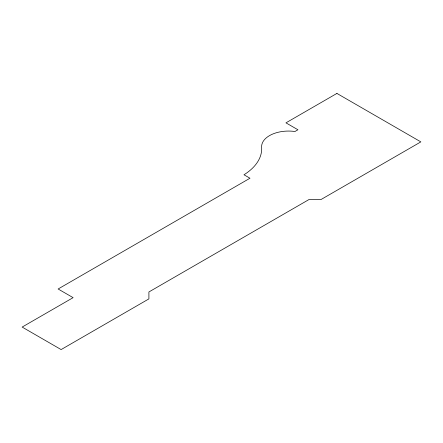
<?xml version="1.0" encoding="UTF-8"?>
<svg xmlns="http://www.w3.org/2000/svg" width="443" height="443" viewBox="0 0 443 443"><rect width="100%" height="100%" fill="white"/><g stroke="black" fill="none" stroke-linecap="round" stroke-linejoin="round"><path stroke-width="0.66" d="M336.913 93.423L285.951 122.849L297.945 129.771L294.944 131.505A26.934 15.549 0 0 0 261.636 147.01A66.555 38.425 0 0 1 243.982 174.769L249.979 178.23L58.122 288.997L73.112 297.652L22.15 327.072L61.123 349.577L148.909 298.887L148.909 291.965L308.981 199.549L320.976 199.549L420.85 141.887L336.913 93.423"/></g></svg>
